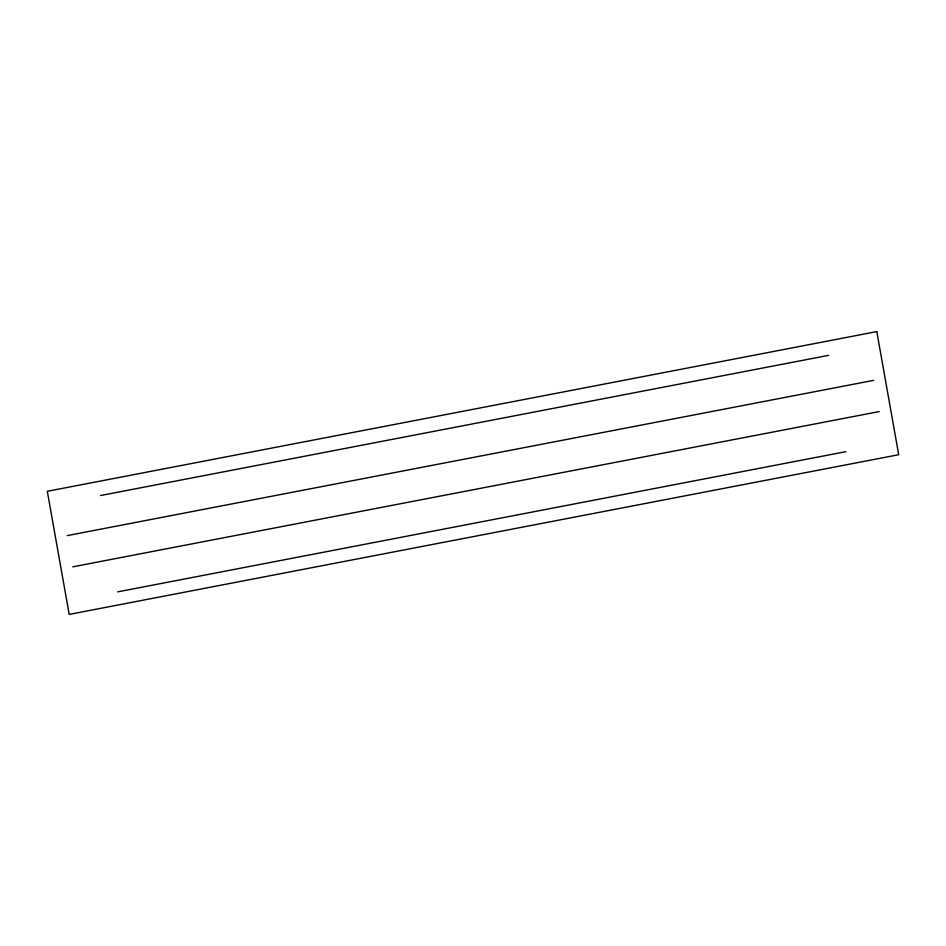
<?xml version="1.0" encoding="UTF-8"?>
<svg xmlns="http://www.w3.org/2000/svg" width="946" height="946" viewBox="0 0 946 946"><rect width="100%" height="100%" fill="white"/><g stroke="black" fill="none" stroke-linecap="round" stroke-linejoin="round"><path stroke-width="1.42" d="M100.607 495.515L828.72 355.329M67.225 535.613L873.678 380.351M72.783 566.831L879.236 411.569M117.742 591.853L845.854 451.668M876.8 331.597L47.3 491.293L69.2 614.403L898.7 454.707L876.8 331.597"/></g></svg>
